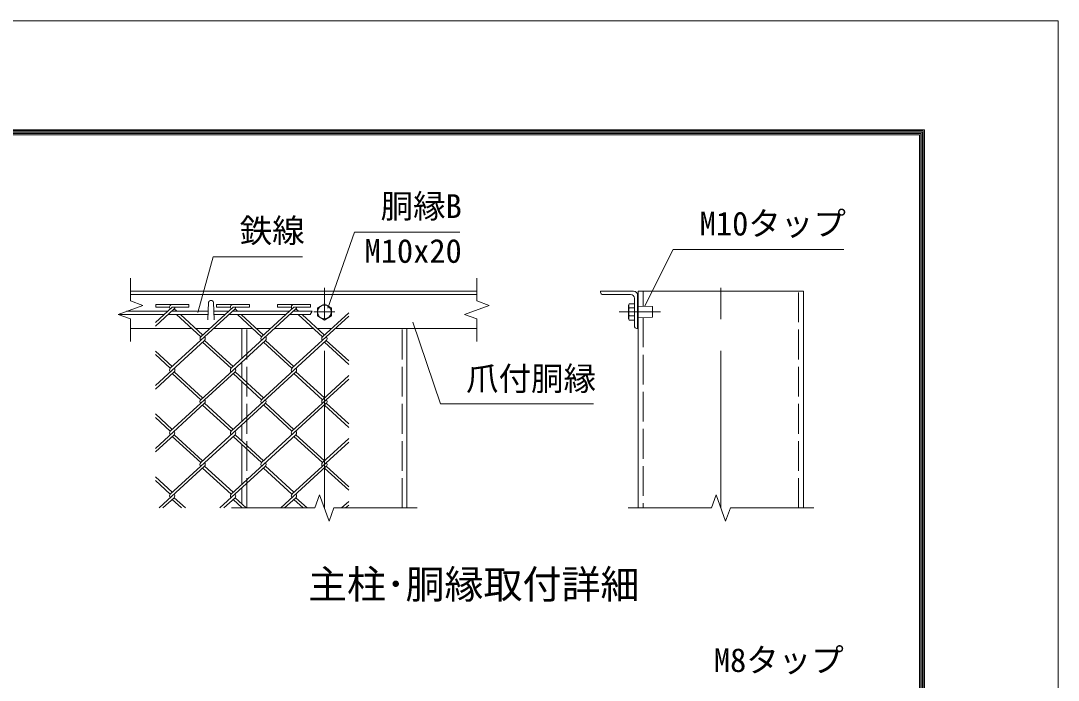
# Model space of a CAD drawing. Units: millimetres at full size; details may follow other scales. Extents: x -12600 to 12600, y -8910 to 8910.
# Drawn here: x 6317 to 12600, y 4916 to 8910 of the extents above; entities that cross this region are included whole.
import ezdxf
from ezdxf.enums import TextEntityAlignment as Align

# ---------------------------------------------------------------- set-up
doc = ezdxf.new("R2010")
doc.units = ezdxf.units.MM
doc.header["$LTSCALE"] = 30
doc.linetypes.add('DASHED', pattern=[7.5, 6, -1.5])
doc.linetypes.add('USER1', pattern=[50.8, 31.75, -6.35, 6.35, -6.35])
for name, color, linetype, lineweight in [('0-0_D-STR-TXT', 7, 'Continuous', 13), ('0-1_D-STR-DIM', 7, 'Continuous', 13), ('0-2_D-BMK', 2, 'USER1', 13), ('0-3_D-STR3', 3, 'Continuous', 13), ('0-4_D-STR1', 1, 'Continuous', 18), ('0-A_D-STR2', 7, 'Continuous', 13), ('0-B_D-TTL-TXT', 7, 'Continuous', 13), ('0-C_D-TTL', 7, 'Continuous', 18)]:
    doc.layers.add(name, color=color, linetype=linetype, lineweight=lineweight)
doc.styles.add('ＭＳ ゴシック', font='')
doc.styles.get('ＭＳ ゴシック').set_extended_font_data('MS Gothic')

msp = doc.modelspace()

# ---------------------------------------------------------------- linework, layer by layer
at = {"layer": '0-0_D-STR-TXT'}
for points in [[(8976.57, 7629.89), (8338.78, 7629.89), (8177.22, 7168.71)], [(8023.95, 7480.29), (7481.33, 7480.29), (7389.33, 7143.83)], [(11301.13, 7524.2), (10267.51, 7524.37), (10095.15, 7179.18)], [(9784.88, 6589.57), (8857.74, 6589.57), (8690.97, 7085.48)]]:
    msp.add_lwpolyline(points, dxfattribs=at)
at = {"layer": '0-1_D-STR-DIM'}
for p, q in [((6981.75, 7350.42), (6981.75, 7213.68)), ((9079.57, 7350.42), (9079.57, 7213.68)), ((7056.63, 7186.43), (6906.87, 7131.92)), ((6981.75, 7213.68), (7056.63, 7186.43)), ((9154.45, 7186.43), (9004.69, 7131.92)), ((9079.57, 7213.68), (9154.45, 7186.43)), ((6906.87, 7131.92), (6981.75, 7104.66)), ((6981.75, 7104.66), (6981.75, 6967.92)), ((8081.21, 7150.42), (8069.67, 7130.42)), ((9004.69, 7131.92), (9079.57, 7104.66)), ((9079.57, 7104.66), (9079.57, 6967.92)), ((8126.8, 6038.46), (8097.94, 5959.17)), ((8184.52, 5879.89), (8126.8, 6038.46)), ((10527.94, 6038.46), (10499.08, 5959.17)), ((10585.65, 5879.89), (10527.94, 6038.46)), ((7593.16, 5959.17), (8097.94, 5959.17)), ((8213.38, 5959.17), (8184.52, 5879.89)), ((8213.38, 5959.17), (8718.16, 5959.17)), ((9994.29, 5959.17), (10499.08, 5959.17)), ((10614.51, 5959.17), (10585.65, 5879.89)), ((10614.51, 5959.17), (11119.29, 5959.17))]:
    msp.add_line(p, q, dxfattribs=at)
at = {"layer": '0-2_D-BMK'}
for p, q in [((8155.66, 5959.17), (8155.66, 7359.17)), ((10556.79, 5959.17), (10556.79, 7359.17)), ((8219.41, 7146.67), (8091.91, 7146.67)), ((10191.3, 7146.67), (9941.3, 7146.67))]:
    msp.add_line(p, q, dxfattribs=at)
at = {"layer": '0-3_D-STR3'}
for p, q in [((9997.79, 7187.92), (10002.31, 7195.75)), ((9997.79, 7187.92), (9997.79, 7105.42)), ((10002.31, 7195.75), (10032.79, 7195.75)), ((10002.31, 7171.21), (10032.79, 7171.21)), ((10032.79, 7195.75), (10032.79, 7097.6)), ((10052.79, 7111.67), (10052.79, 7181.67)), ((10141.79, 7114.17), (10141.79, 7179.17)), ((7185.03, 7130.42), (6910.98, 7130.42)), ((7206.86, 7150.42), (6957.71, 7150.42)), ((7451.61, 7130.42), (7208.71, 7130.42)), ((7452.31, 7150.42), (7230.54, 7150.42)), ((7575.49, 7150.42), (7486.19, 7150.42)), ((7553.67, 7130.42), (7486.89, 7130.42)), ((7922.31, 7130.42), (7577.35, 7130.42)), ((7944.13, 7150.42), (7599.18, 7150.42)), ((8069.67, 7130.42), (7945.4, 7130.42)), ((8081.21, 7150.42), (7967.22, 7150.42)), ((8155.66, 7097.6), (8113.16, 7122.14)), ((8198.16, 7122.14), (8155.66, 7097.6)), ((9997.79, 7105.42), (10002.31, 7097.6)), ((10002.31, 7122.14), (10032.79, 7122.14)), ((10141.79, 7114.17), (10056.79, 7111.67)), ((10002.31, 7097.6), (10032.79, 7097.6))]:
    msp.add_line(p, q, dxfattribs=at)
for points in [[(8113.16, 7122.14), (8113.16, 7171.21), (8155.66, 7195.75)], [(8155.66, 7195.75), (8198.16, 7171.21), (8198.16, 7122.14)], [(10056.79, 7111.67), (10056.79, 7181.67), (10141.79, 7179.17)]]:
    msp.add_lwpolyline(points, dxfattribs=at)
msp.add_circle((8155.66, 7146.67), 41.25, dxfattribs=at)
for centre, radius, start, end in [((10020.24, 7183.48), 21.72, 145.61575, 214.38425), ((10079.72, 7146.67), 81.2, 162.41205, 197.58795), ((10054.79, 7181.67), 2, 0, 180), ((10020.24, 7109.87), 21.72, 145.61575, 214.38425), ((10054.79, 7111.67), 2, 180, 0)]:
    msp.add_arc(centre, radius, start, end, dxfattribs=at)
at = {"layer": '0-4_D-STR1'}
for p, q in [((6981.75, 7271.67), (9079.57, 7271.67)), ((6981.75, 7251.67), (9079.57, 7251.67)), ((9827.79, 7271.67), (9827.79, 7266.67)), ((9827.79, 7271.67), (10027.79, 7271.67)), ((9842.79, 7251.67), (10010.29, 7251.67)), ((10032.79, 7229.17), (10032.79, 7061.67)), ((10052.79, 7246.67), (10052.79, 7046.67)), ((11056.79, 5959.17), (11056.79, 7271.67)), ((7454.25, 7206.03), (7450.5, 7098.53)), ((7484.25, 7206.03), (7488, 7098.53)), ((6981.75, 7046.67), (7351.09, 7046.67)), ((7374.77, 7046.67), (7462, 7046.67)), ((7485.68, 7046.67), (7719.72, 7046.67)), ((7655.66, 6865.18), (7655.66, 7046.67)), ((7743.41, 7046.67), (7830.63, 7046.67)), ((7853.73, 7046.67), (8088.36, 7046.67)), ((8112.05, 7046.67), (8199.27, 7046.67)), ((8222.36, 7046.67), (9079.57, 7046.67)), ((8655.66, 5959.17), (8655.66, 7046.67)), ((10047.79, 7046.67), (10052.79, 7046.67)), ((7655.66, 6745.94), (7655.66, 6843.48)), ((7655.66, 6483.98), (7655.66, 6724.23)), ((7655.66, 6364.74), (7655.66, 6462.28)), ((7655.66, 6102.78), (7655.66, 6343.04)), ((7655.66, 5983.54), (7655.66, 6081.08)), ((7655.66, 5959.17), (7655.66, 5961.84))]:
    msp.add_line(p, q, dxfattribs=at)
at = {"layer": '0-4_D-STR1', "linetype": 'DASHED'}
for p, q in [((10086.79, 7271.67), (10086.79, 7180.79)), ((11026.79, 5959.17), (11026.79, 7271.67)), ((10086.79, 7112.56), (10086.79, 5959.17)), ((7685.66, 5959.17), (7685.66, 7046.67)), ((8625.66, 5959.17), (8625.66, 7046.67))]:
    msp.add_line(p, q, dxfattribs=at)
at = {"layer": '0-4_D-STR1'}
msp.add_lwpolyline([(11056.79, 7271.67), (10056.79, 7271.67), (10056.79, 5959.17)], dxfattribs=at)
for centre, radius, start, end in [((9842.79, 7266.67), 15, 180, 270), ((10010.29, 7229.17), 22.5, 0, 90), ((10027.79, 7246.67), 25, 0, 90), ((7469.25, 7199.78), 16.25, 22.61986, 157.38014), ((10047.79, 7061.67), 15, 180, 270)]:
    msp.add_arc(centre, radius, start, end, dxfattribs=at)
at = {"layer": '0-A_D-STR2'}
for p, q in [((7234.06, 7175.61), (7131.75, 7081.86)), ((7245.9, 7164.76), (7131.75, 7060.15)), ((7134.06, 7191.61), (7334.06, 7191.61)), ((7134.06, 7175.61), (7134.06, 7191.61)), ((7134.06, 7175.61), (7218, 7175.61)), ((7614.54, 7164.76), (7222.25, 6805.29)), ((7234.06, 7175.61), (7334.06, 7175.61)), ((7261.55, 7150.42), (7245.9, 7164.76)), ((7334.06, 7175.61), (7334.06, 7191.61)), ((7602.7, 7175.61), (7406.54, 6995.86)), ((7502.7, 7191.61), (7702.7, 7191.61)), ((7502.7, 7175.61), (7502.7, 7191.61)), ((7502.7, 7175.61), (7586.64, 7175.61)), ((7982.89, 7165.03), (7590.59, 6805.56)), ((7630.18, 7150.42), (7614.54, 7164.76)), ((7971.34, 7175.61), (7775.18, 6995.86)), ((7871.34, 7191.61), (8071.34, 7191.61)), ((7871.34, 7175.61), (7871.34, 7191.61)), ((7871.34, 7175.61), (7955.28, 7175.61)), ((7971.34, 7175.61), (8071.34, 7175.61)), ((7998.82, 7150.42), (7982.89, 7165.03)), ((8071.34, 7175.61), (8071.34, 7191.61)), ((7237.86, 7150.42), (7234.06, 7153.91)), ((7406.54, 6995.86), (7259.69, 7130.42)), ((7418.38, 7006.71), (7283.37, 7130.42)), ((7606.5, 7150.42), (7602.7, 7153.91)), ((7775.18, 6995.86), (7628.33, 7130.42)), ((7787.02, 7006.71), (7652.01, 7130.42)), ((8302.8, 7120.38), (7959.23, 6805.56)), ((7975.14, 7150.42), (7971.04, 7154.18)), ((8143.82, 6995.86), (7996.97, 7130.42)), ((8155.66, 7006.71), (8020.65, 7130.42)), ((8302.8, 7141.54), (8143.82, 6995.86)), ((7429.96, 6974.46), (7131.75, 6701.2)), ((7798.57, 6974.43), (7406.27, 6614.96)), ((7590.59, 6805.56), (7418.12, 6963.61)), ((7602.43, 6816.41), (7429.96, 6974.46)), ((8167.2, 6974.43), (7774.91, 6614.96)), ((7959.23, 6805.56), (7786.75, 6963.61)), ((7971.07, 6816.41), (7798.6, 6974.46)), ((8302.8, 6828.47), (8155.36, 6963.58)), ((8302.8, 6850.17), (8167.2, 6974.43)), ((7233.8, 6816.41), (7131.75, 6909.92)), ((7221.95, 6805.56), (7131.75, 6888.22)), ((7245.64, 6783.86), (7131.75, 6679.5)), ((7614.28, 6783.86), (7221.95, 6424.36)), ((7406.27, 6614.96), (7233.8, 6773.01)), ((7418.12, 6625.81), (7245.64, 6783.86)), ((7982.92, 6783.86), (7590.59, 6424.36)), ((7774.91, 6614.96), (7602.43, 6773.01)), ((7786.75, 6625.81), (7614.28, 6783.86)), ((8302.8, 6739.19), (7959.23, 6424.36)), ((8143.55, 6614.96), (7971.07, 6773.01)), ((8155.39, 6625.81), (7982.92, 6783.86)), ((8302.8, 6760.89), (8143.55, 6614.96)), ((7429.96, 6593.26), (7131.75, 6320)), ((7798.6, 6593.26), (7406.27, 6233.76)), ((7590.59, 6424.36), (7418.12, 6582.41)), ((7602.43, 6435.21), (7429.96, 6593.26)), ((8167.23, 6593.26), (7774.91, 6233.76)), ((7959.23, 6424.36), (7787.79, 6581.46)), ((7971.07, 6435.21), (7798.6, 6593.26)), ((8302.8, 6447.33), (8155.39, 6582.41)), ((8302.8, 6469.03), (8167.23, 6593.26)), ((7233.8, 6435.21), (7131.75, 6528.72)), ((7221.95, 6424.36), (7131.75, 6507.02)), ((7245.64, 6402.66), (7131.75, 6298.3)), ((7614.28, 6402.66), (7221.95, 6043.16)), ((7406.27, 6233.76), (7233.8, 6391.81)), ((7418.12, 6244.61), (7245.64, 6402.66)), ((7982.92, 6402.66), (7590.59, 6043.16)), ((7774.91, 6233.76), (7602.43, 6391.81)), ((7786.75, 6244.61), (7614.27, 6402.66)), ((8302.8, 6357.99), (7959.23, 6043.16)), ((8143.55, 6233.76), (7971.07, 6391.81)), ((8155.39, 6244.61), (7982.92, 6402.66)), ((8302.8, 6379.69), (8143.55, 6233.76)), ((7429.96, 6212.06), (7153.98, 5959.17)), ((7590.59, 6043.16), (7418.12, 6201.21)), ((7602.43, 6054.01), (7429.96, 6212.06)), ((7798.6, 6212.06), (7522.62, 5959.17)), ((7959.23, 6043.16), (7786.75, 6201.21)), ((7971.07, 6054.01), (7798.6, 6212.06)), ((8167.23, 6212.06), (7891.26, 5959.17)), ((8302.8, 6066.13), (8155.39, 6201.21)), ((8302.8, 6087.83), (8167.23, 6212.06)), ((7233.8, 6054.01), (7131.75, 6147.52)), ((7221.95, 6043.16), (7131.75, 6125.82)), ((7245.64, 6021.46), (7177.66, 5959.17)), ((7289.93, 5959.17), (7233.8, 6010.61)), ((7313.61, 5959.17), (7245.64, 6021.46)), ((7614.28, 6021.46), (7546.3, 5959.17)), ((7658.57, 5959.17), (7602.43, 6010.61)), ((7682.25, 5959.17), (7614.28, 6021.46)), ((7982.92, 6021.46), (7914.94, 5959.17)), ((8027.21, 5959.17), (7971.07, 6010.61)), ((8050.89, 5959.17), (7982.92, 6021.46)), ((8302.8, 5998.49), (8259.9, 5959.17)), ((8302.8, 5976.79), (8283.58, 5959.17))]:
    msp.add_line(p, q, dxfattribs=at)
msp.add_lwpolyline([(7602.7, 7175.61), (7702.7, 7175.61), (7702.7, 7191.61)], dxfattribs=at)
for centre, start, end in [((7234.06, 7175.61), 95, 222.5), ((7234.06, 7175.61), 317.5, 0), ((7602.7, 7175.61), 95, 222.5), ((7602.7, 7175.61), 317.5, 0), ((7971.34, 7175.61), 85, 222.5), ((7971.34, 7175.61), 317.5, 0), ((7418.38, 6985.01), 137.5, 222.5), ((7418.38, 6985.01), 317.5, 42.5), ((7787.02, 6985.01), 137.5, 222.5), ((7787.02, 6985.01), 317.5, 42.5), ((8155.66, 6985.01), 137.5, 222.5), ((8155.66, 6985.01), 317.5, 42.5), ((7234.06, 6794.41), 137.5, 222.5), ((7234.06, 6794.41), 317.5, 42.5), ((7602.7, 6794.41), 137.5, 222.5), ((7602.7, 6794.41), 317.5, 42.5), ((7971.34, 6794.41), 137.5, 222.5), ((7971.34, 6794.41), 317.5, 42.5), ((7418.12, 6604.11), 137.5, 222.5), ((7418.12, 6604.11), 317.5, 42.5), ((7786.75, 6604.11), 137.5, 222.5), ((7786.75, 6604.11), 317.5, 42.5), ((8155.66, 6603.81), 137.5, 222.5), ((8155.66, 6603.81), 317.5, 42.5), ((7233.77, 6413.48), 137.5, 222.5), ((7233.77, 6413.48), 317.5, 42.5), ((7602.41, 6413.48), 137.5, 222.5), ((7602.41, 6413.48), 317.5, 42.5), ((7971.04, 6413.48), 137.5, 222.5), ((7971.04, 6413.48), 317.5, 42.5), ((7418.12, 6222.91), 137.5, 222.5), ((7418.12, 6222.91), 317.5, 42.5), ((7786.75, 6222.91), 137.5, 222.5), ((7786.75, 6222.91), 317.5, 42.5), ((8155.66, 6222.61), 137.5, 222.5), ((8155.66, 6222.61), 317.5, 42.5), ((7233.77, 6032.28), 137.5, 222.5), ((7233.77, 6032.28), 317.5, 42.5), ((7602.73, 6032.04), 137.5, 222.5), ((7602.73, 6032.04), 317.5, 42.5), ((7971.37, 6032.04), 137.5, 222.5), ((7971.37, 6032.04), 317.5, 42.5)]:
    msp.add_arc(centre, 16.06, start, end, dxfattribs=at)
at = {"layer": '0-C_D-TTL', "color": 2}
msp.add_lwpolyline([(-12600, 8910), (12600, 8910), (12600, -8910), (-12600, -8910)], close=True, dxfattribs=at)
at = {"layer": '0-C_D-TTL'}
for points in [[(-11790, 8250), (11790, 8250), (11790, -8250), (-11790, -8250)], [(-11782.5, 8242.5), (11782.5, 8242.5), (11782.5, -8242.5), (-11782.5, -8242.5)], [(-11775, 8235), (11775, 8235), (11775, -8235), (-11775, -8235)], [(-11767.5, 8227.5), (11767.5, 8227.5), (11767.5, -8227.5), (-11767.5, -8227.5)], [(-11760, 8220), (11760, 8220), (11760, -8220), (-11760, -8220)]]:
    msp.add_lwpolyline(points, close=True, dxfattribs=at)

# ---------------------------------------------------------------- texts
at = {"layer": '0-0_D-STR-TXT', "style": 'ＭＳ ゴシック'}
for s, p in [('胴縁B', (8496.12, 7671.83)), ('鉄線', (7642.48, 7523.38)), ('M10タップ', (10428.54, 7566.15)), ('M10x20', (8398.65, 7400.67)), ('爪付胴縁', (9013.56, 6627.33)), ('M8タップ', (10514.13, 4922.55))]:
    msp.add_text(s, height=144.3, dxfattribs=at).set_placement(p, align=Align.BOTTOM_LEFT)
at = {"layer": '0-B_D-TTL-TXT', "style": 'ＭＳ ゴシック'}
msp.add_text('主柱･胴縁取付詳細', height=173.1, dxfattribs=at).set_placement((8056.47, 5358.59), align=Align.BOTTOM_LEFT)

doc.saveas('drawing.dxf')
